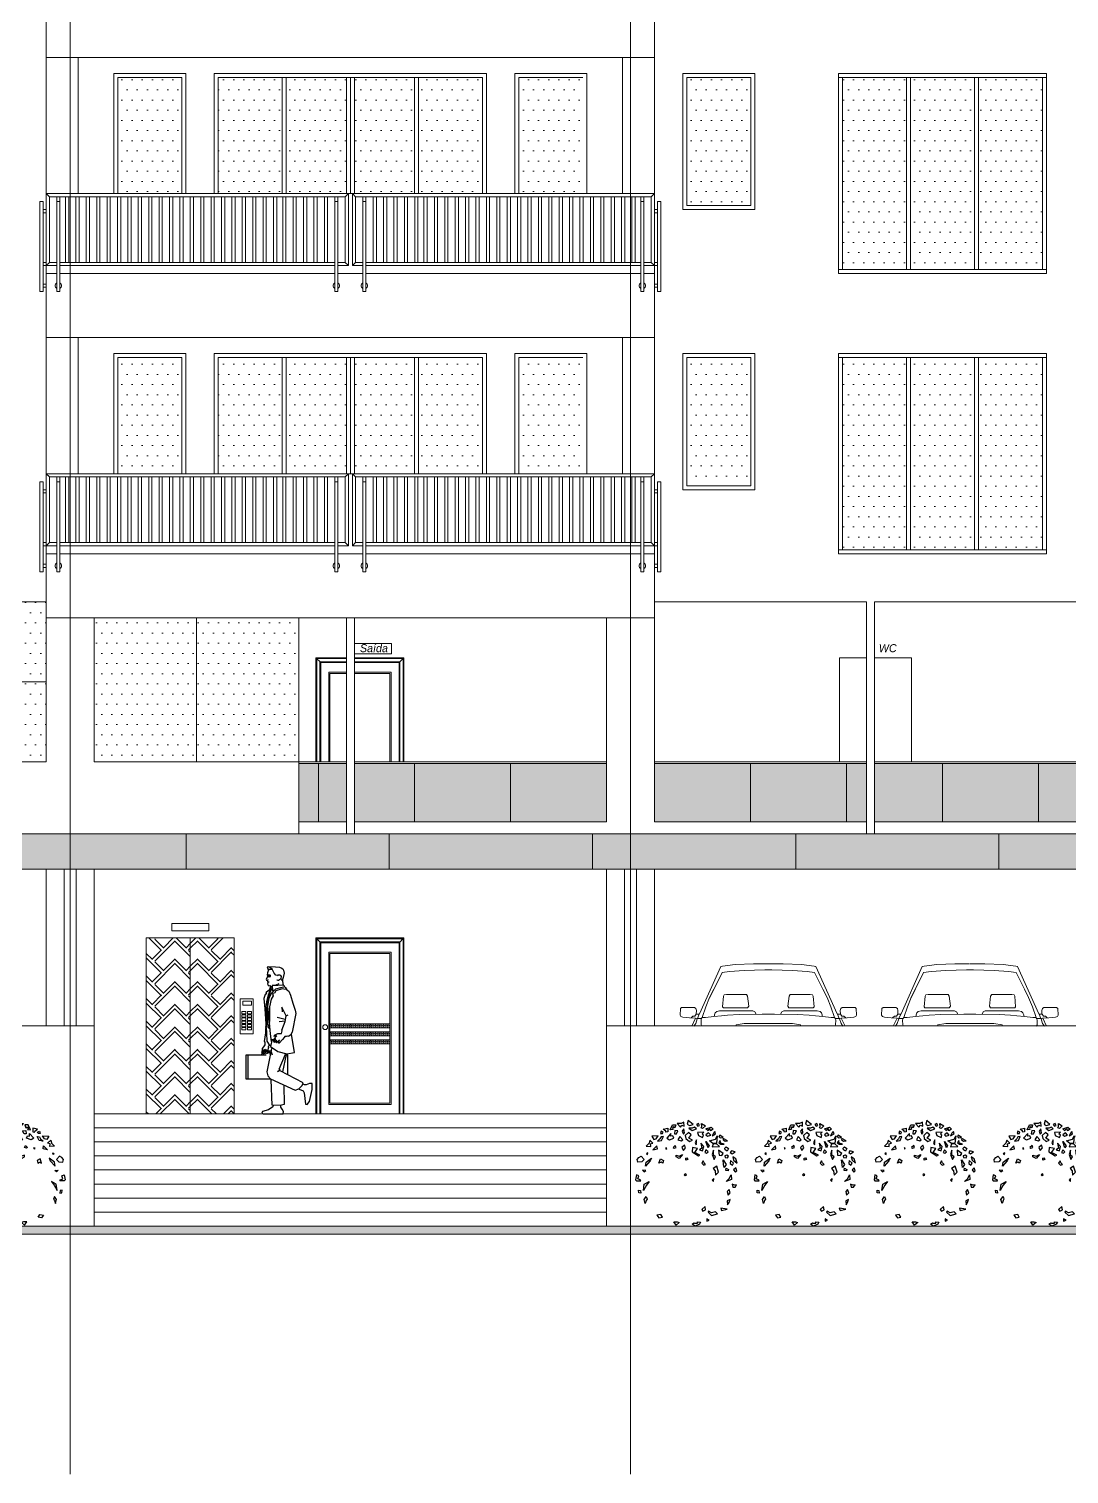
# Model space of a CAD drawing. Header units: millimetres. Extents: x 485872 to 486142, y -52344 to -52207.
# Drawn here: x 485893.24 to 485906.24, y -52342.38 to -52324.32 of the extents above; entities that cross this region are included whole.
import ezdxf

# ---------------------------------------------------------------- set-up
doc = ezdxf.new("R2010")
doc.units = ezdxf.units.MM
doc.header["$LTSCALE"] = 15
doc.linetypes.add('DASHDOTX2', pattern=[50.8, 25.4, -12.7, 0, -12.7])
doc.layers.add('G', color=8, linetype='Continuous')
doc.styles.add('ATTR', font='romans.shx', dxfattribs={"width": 0.8, "height": 0.7})
doc.styles.get("Standard").update_dxf_attribs({"font": ''})
doc.styles.get('Standard').set_extended_font_data('Flux Architect', italic=True)
pattern_1 = [(0, (485475.87971, -52287.03726), (0.0635, 0.127), [0, -0.127])]
pattern_2 = [(0, (485475.87971, -52290.53726), (0.0635, 0.127), [0, -0.127])]

# ---------------------------------------------------------------- blocks, each defined once
blk = doc.blocks.new('A$C1FC02FEC')
at = {"color": 72}
for points in [[(0.243, 0.675), (0.259, 0.71), (0.281, 0.709), (0.275, 0.688), (0.264, 0.696), (0.259, 0.683), (0.263, 0.676)], [(0.291, 0.719), (0.314, 0.694), (0.325, 0.708), (0.341, 0.7), (0.339, 0.729), (0.32, 0.719)], [(0.369, 0.739), (0.362, 0.713), (0.377, 0.705), (0.403, 0.711)], [(0.44, 0.719), (0.426, 0.711), (0.436, 0.7), (0.447, 0.705)], [(0.459, 0.689), (0.464, 0.697), (0.462, 0.719), (0.489, 0.702), (0.47, 0.684)], [(0.114, 0.629), (0.128, 0.606), (0.144, 0.61), (0.158, 0.632)], [(0.154, 0.594), (0.182, 0.599), (0.195, 0.627), (0.179, 0.626), (0.171, 0.61)], [(0.179, 0.665), (0.174, 0.648), (0.189, 0.648), (0.193, 0.659)], [(0.213, 0.657), (0.211, 0.666), (0.194, 0.679), (0.225, 0.687), (0.225, 0.661)], [(0.248, 0.649), (0.218, 0.616), (0.238, 0.605), (0.269, 0.617), (0.262, 0.633), (0.248, 0.631)], [(0.275, 0.669), (0.272, 0.646), (0.287, 0.646), (0.297, 0.668)], [(0.31, 0.627), (0.297, 0.605), (0.32, 0.597), (0.331, 0.605)], [(0.339, 0.681), (0.327, 0.665), (0.335, 0.643), (0.343, 0.654)], [(0.371, 0.656), (0.348, 0.635), (0.352, 0.613), (0.377, 0.592), (0.398, 0.602), (0.373, 0.616), (0.39, 0.64)], [(0.373, 0.686), (0.396, 0.67), (0.426, 0.681), (0.413, 0.692), (0.396, 0.686)], [(0.478, 0.659), (0.434, 0.656), (0.44, 0.635), (0.47, 0.621), (0.476, 0.638), (0.466, 0.646)], [(0.493, 0.681), (0.529, 0.694), (0.544, 0.678), (0.525, 0.667), (0.523, 0.681), (0.51, 0.675), (0.508, 0.667)], [(0.512, 0.654), (0.493, 0.64), (0.504, 0.629), (0.527, 0.638)], [(0.518, 0.597), (0.561, 0.608), (0.573, 0.632), (0.567, 0.581), (0.542, 0.578)], [(0.556, 0.662), (0.546, 0.651), (0.537, 0.632), (0.561, 0.646)], [(0.59, 0.638), (0.584, 0.627), (0.592, 0.619), (0.613, 0.621)], [(0.615, 0.613), (0.613, 0.605), (0.628, 0.594), (0.645, 0.597)], [(0.073, 0.559), (0.107, 0.558), (0.105, 0.575), (0.122, 0.581), (0.1, 0.601), (0.094, 0.58)], [(0.086, 0.513), (0.076, 0.505), (0.084, 0.502)], [(0.15, 0.562), (0.122, 0.535), (0.154, 0.54)], [(0.213, 0.551), (0.213, 0.538), (0.219, 0.543)], [(0.278, 0.565), (0.263, 0.551), (0.27, 0.546), (0.284, 0.551)], [(0.343, 0.567), (0.325, 0.551), (0.335, 0.53), (0.35, 0.548)], [(0.398, 0.551), (0.396, 0.519), (0.44, 0.492), (0.451, 0.497), (0.415, 0.516), (0.434, 0.543)], [(0.426, 0.605), (0.417, 0.586), (0.424, 0.57), (0.426, 0.586)], [(0.457, 0.581), (0.464, 0.546), (0.447, 0.535), (0.47, 0.527), (0.478, 0.557)], [(0.493, 0.535), (0.485, 0.516), (0.497, 0.511), (0.508, 0.521)], [(0.508, 0.548), (0.493, 0.592), (0.516, 0.562)], [(0.544, 0.573), (0.537, 0.554), (0.588, 0.557), (0.567, 0.575)], [(0.546, 0.532), (0.537, 0.502), (0.55, 0.467), (0.561, 0.486), (0.546, 0.497)], [(0.582, 0.532), (0.586, 0.497), (0.605, 0.494), (0.615, 0.508)], [(0.594, 0.6), (0.584, 0.584), (0.598, 0.573), (0.62, 0.573), (0.598, 0.581)], [(0.641, 0.524), (0.628, 0.535), (0.626, 0.546), (0.634, 0.554), (0.651, 0.543)], [(0.672, 0.527), (0.664, 0.516), (0.676, 0.505), (0.698, 0.519)], [(0.023, 0.481), (0.038, 0.489), (0.059, 0.467), (0.044, 0.451), (0.015, 0.448), (0.011, 0.467)], [(0.07, 0.419), (0.074, 0.448), (0.112, 0.475), (0.103, 0.457)], [(0.164, 0.44), (0.175, 0.47), (0.196, 0.459), (0.19, 0.44), (0.179, 0.448)], [(0.32, 0.489), (0.306, 0.473), (0.284, 0.486), (0.284, 0.497), (0.306, 0.489), (0.329, 0.502)], [(0.352, 0.475), (0.36, 0.478), (0.367, 0.467), (0.352, 0.462)], [(0.474, 0.457), (0.464, 0.44), (0.478, 0.427), (0.491, 0.432), (0.48, 0.443)], [(0.544, 0.403), (0.558, 0.386), (0.561, 0.357), (0.582, 0.378), (0.569, 0.419)], [(0.613, 0.465), (0.634, 0.432), (0.62, 0.411), (0.617, 0.432)], [(0.651, 0.489), (0.639, 0.497), (0.626, 0.492), (0.628, 0.481), (0.645, 0.478)], [(0.651, 0.397), (0.649, 0.386), (0.632, 0.389), (0.634, 0.405)], [(0.666, 0.459), (0.664, 0.438), (0.679, 0.427), (0.687, 0.44)], [(0.681, 0.486), (0.687, 0.462), (0.712, 0.44), (0.702, 0.47)], [(0.687, 0.394), (0.7, 0.378), (0.71, 0.386), (0.702, 0.408)], [(0.023, 0.351), (0.006, 0.359), (0, 0.324), (0.006, 0.316), (0.036, 0.316), (0.032, 0.324), (0.015, 0.33)], [(0.048, 0.392), (0.059, 0.381), (0.072, 0.389)], [(0.055, 0.249), (0.061, 0.294), (0.095, 0.313), (0.076, 0.286)], [(0.352, 0.365), (0.341, 0.359), (0.348, 0.354), (0.356, 0.357)], [(0.548, 0.332), (0.537, 0.321), (0.546, 0.313)], [(0.67, 0.359), (0.672, 0.327), (0.634, 0.311), (0.657, 0.332)], [(0.034, 0.249), (0.036, 0.23), (0.023, 0.232), (0.021, 0.251)], [(0.067, 0.157), (0.059, 0.186), (0.074, 0.208), (0.08, 0.189), (0.074, 0.178)], [(0.655, 0.257), (0.643, 0.243), (0.649, 0.216), (0.664, 0.232)], [(0.676, 0.294), (0.681, 0.273), (0.698, 0.273), (0.708, 0.289), (0.693, 0.286)], [(0.487, 0.138), (0.464, 0.116), (0.472, 0.103), (0.491, 0.113)], [(0.512, 0.105), (0.508, 0.097), (0.533, 0.073), (0.575, 0.086), (0.561, 0.1), (0.533, 0.092)], [(0.598, 0.124), (0.603, 0.108), (0.643, 0.119)], [(0.662, 0.186), (0.643, 0.176), (0.645, 0.149), (0.655, 0.165)], [(0.177, 0.081), (0.15, 0.076), (0.164, 0.057), (0.188, 0.062)], [(0.284, 0.005), (0.268, 0.03), (0.291, 0.03), (0.306, 0.024)], [(0.417, 0), (0.396, 0.014), (0.409, 0.022), (0.413, 0.019), (0.434, 0.019), (0.434, 0.03), (0.455, 0.027), (0.447, 0.014)], [(0.499, 0.035), (0.516, 0.041), (0.499, 0.051)]]:
    blk.add_lwpolyline(points, close=True, dxfattribs=at)
at = {"color": 72, "style": 'ATTR', "width": 0.8, "flags": 9}
blk.add_attdef('ESTCODE', (0.356, 0.357), '', height=0.00445, dxfattribs=at)
blk = doc.blocks.new('Carffs')
at = {"linetype": 'ByBlock', "lineweight": 9}
for p, q in [((296931, -78621), (297118, -78595)), ((297118, -78595), (297384, -78588)), ((297384, -78588), (297541, -78585)), ((297541, -78585), (297599, -78585)), ((297666, -78585), (297607, -78585)), ((297823, -78588), (297666, -78585)), ((298089, -78595), (297823, -78588)), ((298276, -78621), (298089, -78595)), ((296594, -79319), (296905, -78627)), ((296738, -79092), (296925, -78714)), ((296905, -78627), (296931, -78621)), ((296925, -78714), (297036, -78700)), ((297036, -78700), (297249, -78682)), ((297249, -78682), (297553, -78672)), ((297553, -78672), (297602, -78672)), ((297654, -78672), (297604, -78672)), ((297958, -78682), (297654, -78672)), ((298171, -78700), (297958, -78682)), ((298282, -78714), (298171, -78700)), ((298302, -78627), (298276, -78621)), ((298402, -78956), (298282, -78714)), ((298613, -79319), (298302, -78627)), ((296742, -79082), (296805, -78956)), ((296947, -79062), (296956, -79043)), ((296956, -79043), (296989, -79035)), ((296989, -79035), (297249, -79035)), ((297249, -79035), (297284, -79038)), ((297284, -79038), (297299, -79060)), ((297923, -79038), (297907, -79060)), ((297957, -79035), (297923, -79038)), ((298218, -79035), (297957, -79035)), ((298251, -79043), (298218, -79035)), ((298260, -79062), (298251, -79043)), ((298465, -79082), (298402, -78956)), ((296309, -79337), (296313, -79241)), ((296313, -79241), (296332, -79228)), ((296332, -79228), (296519, -79227)), ((296519, -79227), (296541, -79239)), ((296541, -79239), (296548, -79269)), ((296634, -79372), (296688, -79217)), ((296688, -79217), (296742, -79082)), ((296933, -79216), (296947, -79062)), ((296944, -79230), (296933, -79216)), ((297300, -79230), (296944, -79230)), ((297299, -79060), (297318, -79206)), ((297318, -79206), (297300, -79230)), ((297907, -79060), (297889, -79206)), ((297889, -79206), (297906, -79230)), ((297906, -79230), (298263, -79230)), ((298274, -79216), (298260, -79062)), ((298263, -79230), (298274, -79216)), ((298519, -79217), (298465, -79082)), ((298573, -79372), (298519, -79217)), ((298666, -79239), (298659, -79269)), ((298688, -79227), (298666, -79239)), ((298875, -79228), (298688, -79227)), ((298893, -79241), (298875, -79228)), ((298898, -79337), (298893, -79241)), ((296319, -79359), (296309, -79337)), ((296349, -79370), (296319, -79359)), ((296447, -79377), (296349, -79370)), ((296535, -79383), (296447, -79377)), ((296469, -79376), (296497, -79355)), ((296479, -79499), (296535, -79383)), ((296497, -79355), (296525, -79355)), ((296538, -79463), (296512, -79499)), ((296525, -79355), (296545, -79326)), ((296563, -79386), (296537, -79384)), ((296560, -79393), (296538, -79463)), ((296548, -79269), (296547, -79324)), ((296547, -79324), (296588, -79324)), ((296588, -79324), (296563, -79386)), ((296566, -79387), (296618, -79388)), ((296616, -79414), (296620, -79392)), ((296618, -79479), (296616, -79414)), ((296620, -79392), (296635, -79375)), ((296635, -79375), (296681, -79372)), ((296681, -79372), (296805, -79359)), ((296805, -79359), (296914, -79350)), ((296825, -79303), (296813, -79336)), ((296813, -79336), (296813, -79353)), ((296846, -79283), (296825, -79303)), ((296889, -79274), (296846, -79283)), ((297377, -79274), (296889, -79274)), ((296914, -79350), (297006, -79341)), ((297006, -79341), (297175, -79331)), ((297251, -79463), (297130, -79479)), ((297175, -79331), (297514, -79323)), ((297604, -79460), (297251, -79463)), ((297407, -79288), (297377, -79274)), ((297424, -79323), (297407, -79288)), ((297514, -79323), (297601, -79323)), ((297603, -79460), (297956, -79463)), ((297692, -79323), (297605, -79323)), ((298032, -79331), (297692, -79323)), ((297782, -79323), (297800, -79288)), ((297800, -79288), (297829, -79274)), ((297829, -79274), (298318, -79274)), ((297956, -79463), (298076, -79479)), ((298200, -79341), (298032, -79331)), ((298293, -79350), (298200, -79341)), ((298402, -79359), (298293, -79350)), ((298318, -79274), (298361, -79283)), ((298361, -79283), (298381, -79303)), ((298381, -79303), (298394, -79336)), ((298394, -79336), (298394, -79353)), ((298526, -79372), (298402, -79359)), ((298572, -79375), (298526, -79372)), ((298587, -79392), (298572, -79375)), ((298591, -79414), (298587, -79392)), ((298641, -79387), (298589, -79388)), ((298589, -79479), (298591, -79414)), ((298660, -79324), (298618, -79324)), ((298618, -79324), (298644, -79386)), ((298644, -79386), (298669, -79384)), ((298647, -79393), (298669, -79463)), ((298659, -79269), (298660, -79324)), ((298682, -79355), (298662, -79326)), ((298669, -79463), (298695, -79499)), ((298671, -79383), (298760, -79377)), ((298728, -79499), (298671, -79383)), ((298710, -79355), (298682, -79355)), ((298738, -79376), (298710, -79355)), ((298760, -79377), (298858, -79370)), ((298858, -79370), (298888, -79359)), ((298888, -79359), (298898, -79337)), ((296630, -79502), (296618, -79479)), ((298576, -79502), (298589, -79479))]:
    blk.add_line(p, q, dxfattribs=at)
at = {"linetype": 'Continuous', "lineweight": 13}
for points in [[(297131, -79479), (297127, -79499)], [(298076, -79479), (298080, -79499)]]:
    blk.add_lwpolyline(points, dxfattribs=at)
blk = doc.blocks.new('02FMAN04')
at = {"color": 0, "linetype": 'ByBlock'}
for p, q in [((-4.09, 62.9), (-4.33, 61.98)), ((-5.2, 47.99), (-6.24, 48.51)), ((-0.79, 47.26), (-4.66, 46.29)), ((-4.66, 45.32), (-1.76, 44.94)), ((-5.14, 29.12), (-3.33, 20.66)), ((2.36, 30.85), (1.69, 28.89)), ((4.43, 30.85), (2.36, 30.85)), ((2.51, 28.87), (2.82, 30.11)), ((2.82, 30.11), (3.14, 30.11)), ((5.71, 30.87), (5.16, 30.87)), ((5.55, 30.07), (5.86, 30.04)), ((5.86, 30.04), (6.08, 28.92)), ((6.66, 29.76), (6.92, 28.85)), ((13.53, 28.78), (13.53, 17.2))]:
    blk.add_line(p, q, dxfattribs=at)
for points in [[(3.51, 70.28), (3.91, 71.74), (3.66, 71.99), (0.03, 71.85), (-1.88, 71.7), (-2.77, 71.46), (-3.55, 70.85), (-3.84, 70.32), (-4.26, 68.83), (-3.77, 66.74), (-3.38, 65.74), (-3.62, 62.94)], [(-0.96, 67.59), (-0.21, 67.87), (0.6, 68.72), (1.6, 70.67), (2.91, 71.77), (3.55, 71.85), (3.83, 71.67)], [(3.27, 70.67), (3.87, 68.94), (4.08, 68.01), (3.76, 67.34), (4.58, 65.85), (4.47, 65.42), (3.91, 65.25), (3.94, 64.64), (3.76, 64.18), (3.98, 63.54), (3.66, 62.97), (3.09, 62.62), (2.59, 62.69), (2.24, 62.41), (3.27, 60.21), (2.45, 60.53), (2.41, 61.52), (1.99, 62.3), (1.63, 62.23)], [(3.23, 70.75), (2.7, 70.82), (1.77, 70.67)], [(-3.3, 65.28), (-2.81, 65.67), (-2.59, 66.13)], [(-0.96, 67.55), (-1.35, 67.94), (-2.03, 67.91), (-2.49, 67.62), (-2.81, 67.09), (-2.63, 66.24), (-1.99, 65.56), (-1.42, 65.17), (-1.03, 65.21), (-0.75, 65.56)], [(1.6, 62.9), (-0.32, 63.05), (-1.71, 63.76)], [(3.87, 64.61), (3.16, 64.54)], [(3.59, 64.18), (3.37, 64.18)], [(3.48, 65.35), (3.83, 65.49)], [(-4.68, 61.9), (-5.54, 60.6), (-6.5, 60), (-7.36, 58.01), (-8.4, 54.12), (-9.61, 50.75), (-9.95, 49.03), (-8.14, 40.04), (-7.36, 38.49), (-6.58, 38.06), (-6.06, 37.8), (-5.72, 38.06), (-5.28, 37.8), (-4.59, 37.8), (-4.25, 37.37), (-3.47, 36.42), (-1.83, 34.6), (-1.39, 34.6), (-2, 36.16), (-0.53, 34.77), (-0.27, 34.95), (-0.62, 35.9), (0.59, 34.95), (0.85, 35.21), (-0.18, 36.67), (1.11, 35.72), (1.29, 35.98), (-0.7, 38.14), (0.59, 37.88), (0.51, 38.49), (-0.44, 38.92), (-1.14, 39.27), (-2.95, 39.35), (-3.21, 40.56), (-3.12, 40.91), (-4.77, 45.23), (-5.2, 47.9), (-3.04, 52.14), (-3.3, 49.89)], [(-4.85, 60.86), (-3.21, 61.21), (-0.18, 60.17), (0.42, 59.05), (1.54, 58.79), (1.11, 57.66), (2.15, 56.11), (2.93, 52.4), (2.93, 45.23)], [(-4.09, 62.9), (1.67, 62.55), (1.53, 60.17), (0.78, 60.45)], [(-4.07, 61.9), (-2.35, 61.55), (-0.01, 60.95), (1.98, 58.96), (3.27, 56.63), (3.88, 52.48), (3.27, 46.87), (3.1, 44.54), (2.67, 39.18), (2.15, 35.47)], [(1.63, 61.47), (2.24, 60.43), (3.62, 56.97), (4.14, 51.45), (3.71, 46.26), (4.05, 43.76), (4.74, 42.2), (4.31, 45.31), (4.31, 49.2), (4.57, 52.14), (4.31, 54.9), (3.45, 58.18), (2.5, 60.69)], [(3.36, 60.26), (4.66, 59.22), (4.4, 58.7), (5.09, 58.36), (5.69, 56.37), (5.18, 51.36), (4.74, 44.02), (4.92, 39.61), (5.52, 35.47), (5.26, 35.21), (5.18, 33.82), (5.87, 32.87), (6.56, 32.01), (6.47, 30.97), (6.82, 29.85), (6.3, 29.68), (5.69, 30.8), (5.69, 31.32), (4.66, 31.58)], [(3.01, 44.54), (3.71, 42.46), (2.93, 41.94)], [(1.72, 36.59), (2.41, 32.96), (-1.05, 30.46), (-5.46, 29.42), (-9.35, 30.11), (-7.88, 38.92)], [(2.58, 33.22), (4.05, 35.55), (4.31, 39.52), (4.48, 42.29)], [(1.94, 32.06), (4.19, 20.57), (3.76, 18.58), (2.46, 17.2), (-9.55, 11.59), (-11.46, 12.28), (-13.01, 13.83), (-13.44, 15.21), (-2.29, 21), (-0.99, 20.74), (-2.2, 21.61), (-1.86, 21.95), (-4.88, 29.29)], [(-6.01, 19.45), (-6.01, 28.78), (-5.06, 28.78)], [(4.62, 28.78), (14.57, 28.78), (14.57, 17.11), (2.64, 17.11)], [(3.01, 33.48), (3.19, 33.22), (3.62, 32.96), (3.45, 32.44), (3.88, 30.89)], [(3.36, 29.85), (3.1, 30.63), (3.27, 30.63), (3.97, 29.94), (3.62, 30.63), (4.05, 30.8), (4.83, 30.02), (4.31, 31.23), (4.83, 31.23), (5.44, 30.11)], [(3.45, 29.83), (3.86, 29.55), (4.03, 29.72), (4.82, 29.46), (5.01, 29.7), (5.66, 29.46), (5.88, 29.74)], [(-11.63, 12.19), (-13.44, 11.33), (-13.96, 10.29), (-14.31, 7.53), (-14.65, 4.76), (-15.52, 4.59), (-16.64, 6.14), (-17.85, 11.93), (-17.85, 14.87), (-16.64, 14.96), (-15, 14.26), (-14.14, 14.26), (-13.27, 14.52)], [(-4.02, 14.09), (-4.28, 4.59), (-2.29, 4.07), (1.6, 4.24), (2.12, 16.68)], [(1.08, 4.07), (1.34, 3.55), (3.41, 2.08), (6.35, 1.13), (6.7, 0.44), (6.09, 0.01), (-0.56, 0.01), (-3.67, 0.1), (-3.93, 1.13), (-3.24, 2.43), (-2.64, 3.29), (-2.64, 3.98)]]:
    blk.add_lwpolyline(points, dxfattribs=at)
for points in [[(2.27, 67.66), (3.34, 68.01), (3.59, 67.8)], [(2.38, 67.48), (3.41, 67.3), (3.41, 67.06), (3.12, 66.95), (2.52, 67.23)]]:
    blk.add_lwpolyline(points, close=True, dxfattribs=at)
blk = doc.blocks.new('sada')
at = {"linetype": 'Continuous', "lineweight": 0}
h = blk.add_hatch(dxfattribs=at)
h.set_pattern_fill('ARKHID21', color=253, scale=400, angle=45, pattern_type=2)
h.set_pattern_definition([(45, (-113.14, 113.14), (3e-14, 282.84271), [360, -240]), (45, (-141.42, 141.42), (3e-14, 282.84271), [160, -40, 200, -200]), (135, (3e-14, 282.84), (3e-14, 282.84271), [160, -40, 200, -200]), (135, (-28.28, 537.4), (3e-14, 282.84271), [360, -240])])
h.paths.add_polyline_path([(295245, -78440), (294695, -78440), (294695, -80640), (295245, -80640)])
blk = doc.blocks.new('handraill')
at = {"linetype": 'Continuous', "lineweight": 13}
blk.add_line((300365, -70140), (300495, -70140), dxfattribs=at)
for points in [[(292895, -69140), (296670, -69140)], [(292895, -69140), (292895, -70140)], [(292895, -69140), (292935, -69180)], [(296540, -70040), (296670, -70040), (296670, -69140)], [(296630, -69180), (296670, -69140)], [(300495, -69140), (296720, -69140)], [(296760, -69180), (296720, -69140)], [(296850, -70040), (296720, -70040), (296720, -69140)], [(300495, -69140), (300455, -69180)], [(300495, -69140), (300495, -70140)], [(292815, -69240), (292855, -69240)], [(292855, -69340), (292895, -69340)], [(292935, -69180), (296630, -69180)], [(292935, -69180), (292935, -70000)], [(293025, -69180), (293025, -70140)], [(293025, -70365), (293025, -69240)], [(293025, -69240), (293065, -69240)], [(293065, -69180), (293065, -70140)], [(293065, -70365), (293065, -69240)], [(293135, -69180), (293135, -70000)], [(293175, -69180), (293175, -70000)], [(293265, -69180), (293265, -70000)], [(293305, -69180), (293305, -70000)], [(293395, -69180), (293395, -70000)], [(293435, -69180), (293435, -70000)], [(293525, -69180), (293525, -70000)], [(293565, -69180), (293565, -70000)], [(293655, -69180), (293655, -70000)], [(293695, -69180), (293695, -70000)], [(293785, -69180), (293785, -70000)], [(293825, -69180), (293825, -70000)], [(293915, -69180), (293915, -70000)], [(293955, -69180), (293955, -70000)], [(294045, -69180), (294045, -70000)], [(294085, -69180), (294085, -70000)], [(294175, -69180), (294175, -70000)], [(294215, -69180), (294215, -70000)], [(294305, -69180), (294305, -70000)], [(294345, -69180), (294345, -70000)], [(294435, -69180), (294435, -70000)], [(294475, -69180), (294475, -70000)], [(294565, -69180), (294565, -70000)], [(294605, -69180), (294605, -70000)], [(294695, -69180), (294695, -70000)], [(294735, -69180), (294735, -70000)], [(294825, -69180), (294825, -70000)], [(294865, -69180), (294865, -70000)], [(294955, -69180), (294955, -70000)], [(294995, -69180), (294995, -70000)], [(295085, -69180), (295085, -70000)], [(295125, -69180), (295125, -70000)], [(295215, -69180), (295215, -70000)], [(295255, -69180), (295255, -70000)], [(295345, -69180), (295345, -70000)], [(295385, -69180), (295385, -70000)], [(295475, -69180), (295475, -70000)], [(295515, -69180), (295515, -70000)], [(295605, -69180), (295605, -70000)], [(295645, -69180), (295645, -70000)], [(295735, -69180), (295735, -70000)], [(295775, -69180), (295775, -70000)], [(295850, -69180), (295850, -70000)], [(295890, -69180), (295890, -70000)], [(295980, -69180), (295980, -70000)], [(296020, -69180), (296020, -70000)], [(296110, -69180), (296110, -70000)], [(296150, -69180), (296150, -70000)], [(296240, -69180), (296240, -70000)], [(296280, -69180), (296280, -70000)], [(296370, -69180), (296370, -70000)], [(296410, -69180), (296410, -70000)], [(296500, -69180), (296500, -70140)], [(296500, -70365), (296500, -69240)], [(296540, -69240), (296500, -69240)], [(296540, -69180), (296540, -70140)], [(296540, -70365), (296540, -69240)], [(296630, -69180), (296630, -70000)], [(300455, -69180), (296760, -69180)], [(296760, -69180), (296760, -70000)], [(296850, -69180), (296850, -70140)], [(296850, -70365), (296850, -69240)], [(296850, -69240), (296890, -69240)], [(296890, -69180), (296890, -70140)], [(296890, -70365), (296890, -69240)], [(296980, -69180), (296980, -70000)], [(297020, -69180), (297020, -70000)], [(297110, -69180), (297110, -70000)], [(297150, -69180), (297150, -70000)], [(297240, -69180), (297240, -70000)], [(297280, -69180), (297280, -70000)], [(297370, -69180), (297370, -70000)], [(297410, -69180), (297410, -70000)], [(297500, -69180), (297500, -70000)], [(297540, -69180), (297540, -70000)], [(297615, -69180), (297615, -70000)], [(297655, -69180), (297655, -70000)], [(297745, -69180), (297745, -70000)], [(297785, -69180), (297785, -70000)], [(297875, -69180), (297875, -70000)], [(297915, -69180), (297915, -70000)], [(298005, -69180), (298005, -70000)], [(298045, -69180), (298045, -70000)], [(298135, -69180), (298135, -70000)], [(298175, -69180), (298175, -70000)], [(298265, -69180), (298265, -70000)], [(298305, -69180), (298305, -70000)], [(298395, -69180), (298395, -70000)], [(298435, -69180), (298435, -70000)], [(298525, -69180), (298525, -70000)], [(298565, -69180), (298565, -70000)], [(298655, -69180), (298655, -70000)], [(298695, -69180), (298695, -70000)], [(298785, -69180), (298785, -70000)], [(298825, -69180), (298825, -70000)], [(298915, -69180), (298915, -70000)], [(298955, -69180), (298955, -70000)], [(299045, -69180), (299045, -70000)], [(299085, -69180), (299085, -70000)], [(299175, -69180), (299175, -70000)], [(299215, -69180), (299215, -70000)], [(299305, -69180), (299305, -70000)], [(299345, -69180), (299345, -70000)], [(299435, -69180), (299435, -70000)], [(299475, -69180), (299475, -70000)], [(299565, -69180), (299565, -70000)], [(299605, -69180), (299605, -70000)], [(299695, -69180), (299695, -70000)], [(299735, -69180), (299735, -70000)], [(299825, -69180), (299825, -70000)], [(299865, -69180), (299865, -70000)], [(299955, -69180), (299955, -70000)], [(299995, -69180), (299995, -70000)], [(300085, -69180), (300085, -70000)], [(300125, -69180), (300125, -70000)], [(300215, -69180), (300215, -70000)], [(300255, -69180), (300255, -70000)], [(300325, -69180), (300325, -70140)], [(300325, -70365), (300325, -69240)], [(300365, -69240), (300325, -69240)], [(300365, -69180), (300365, -70140)], [(300365, -70365), (300365, -69240)], [(300455, -69180), (300455, -70000)], [(300535, -69340), (300495, -69340)], [(300575, -69240), (300535, -69240)], [(292855, -69380), (292895, -69380)], [(300535, -69380), (300495, -69380)], [(292895, -70000), (292855, -70000)], [(292895, -70040), (292855, -70040)], [(292895, -70040), (292935, -70000)], [(292895, -70040), (293025, -70040)], [(292935, -70000), (293025, -70000)], [(293065, -70000), (296500, -70000)], [(293065, -70040), (296500, -70040)], [(296540, -70000), (296630, -70000)], [(296670, -70040), (296630, -70000)], [(296720, -70040), (296760, -70000)], [(296850, -70000), (296760, -70000)], [(300325, -70000), (296890, -70000)], [(300325, -70040), (296890, -70040)], [(300455, -70000), (300365, -70000)], [(300495, -70040), (300365, -70040)], [(300495, -70040), (300455, -70000)], [(300495, -70000), (300535, -70000)], [(300495, -70040), (300535, -70040)], [(293025, -70140), (292895, -70140)], [(300495, -70140), (300495, -70940), (292895, -70940), (292895, -70140)], [(296500, -70140), (293065, -70140)], [(296850, -70140), (296540, -70140)], [(296540, -70140), (296850, -70140)], [(296890, -70140), (300325, -70140)], [(292815, -70365), (292855, -70365)], [(292895, -70270), (292855, -70270)], [(292895, -70310), (292855, -70310)], [(293025, -70365), (293065, -70365)], [(296540, -70365), (296500, -70365)], [(296850, -70365), (296890, -70365)], [(300365, -70365), (300325, -70365)], [(300495, -70270), (300535, -70270)], [(300495, -70310), (300535, -70310)], [(300575, -70365), (300535, -70365)]]:
    blk.add_lwpolyline(points, dxfattribs=at)
for points in [[(292815, -69240), (292855, -69240), (292855, -70365), (292815, -70365)], [(300575, -69240), (300535, -69240), (300535, -70365), (300575, -70365)]]:
    blk.add_lwpolyline(points, close=True, dxfattribs=at)
for centre, start, end in [((293045, -70290), 120, 240), ((293045, -70290), 300, 60), ((296520, -70290), 120, 240), ((296520, -70290), 300, 60), ((296870, -70290), 120, 240), ((296870, -70290), 300, 60), ((300345, -70290), 120, 240), ((300345, -70290), 300, 60)]:
    blk.add_arc(centre, 40, start, end, dxfattribs=at)

msp = doc.modelspace()

# ---------------------------------------------------------------- hatches: boundary and pattern name
at = {"linetype": 'Continuous', "lineweight": 13}
h = msp.add_hatch(dxfattribs=at)
h.set_pattern_fill('DOTS', color=153, scale=0.08)
h.set_pattern_definition(pattern_2)
h.paths.add_polyline_path([(485895.157, -52324.927), (485894.357, -52324.927), (485894.357, -52326.377), (485895.157, -52326.377)])
h.paths.add_polyline_path([(485896.412, -52324.927), (485895.612, -52324.927), (485895.612, -52326.377), (485896.412, -52326.377)])
h.paths.add_polyline_path([(485897.212, -52324.927), (485896.462, -52324.927), (485896.462, -52326.377), (485897.212, -52326.377)])
h.paths.add_polyline_path([(485898.062, -52324.927), (485897.312, -52324.927), (485897.312, -52326.377), (485898.062, -52326.377)])
h.paths.add_polyline_path([(485898.912, -52324.927), (485898.112, -52324.927), (485898.112, -52326.377), (485898.912, -52326.377)])
h.paths.add_polyline_path([(485900.167, -52324.927), (485899.367, -52324.927), (485899.367, -52326.377), (485900.167, -52326.377)])
h = msp.add_hatch(dxfattribs=at)
h.set_pattern_fill('DOTS', color=153, scale=0.08)
h.set_pattern_definition(pattern_2)
h.paths.add_polyline_path([(485901.467, -52326.527), (485901.467, -52324.927), (485902.267, -52324.927), (485902.267, -52326.527)])
h = msp.add_hatch(dxfattribs=at)
h.set_pattern_fill('DOTS', color=153, scale=0.08)
h.set_pattern_definition(pattern_2)
h.paths.add_polyline_path([(485905.112, -52324.927), (485905.912, -52324.927), (485905.912, -52327.327), (485905.112, -52327.327)])
h.paths.add_polyline_path([(485904.262, -52324.927), (485905.062, -52324.927), (485905.062, -52327.327), (485904.262, -52327.327)])
h.paths.add_polyline_path([(485903.412, -52324.927), (485904.212, -52324.927), (485904.212, -52327.327), (485903.412, -52327.327)])
h = msp.add_hatch(dxfattribs=at)
h.set_pattern_fill('DOTS', color=153, scale=0.08)
h.set_pattern_definition(pattern_2)
h.paths.add_polyline_path([(485895.157, -52328.427), (485894.357, -52328.427), (485894.357, -52329.877), (485895.157, -52329.877)])
h.paths.add_polyline_path([(485896.412, -52328.427), (485895.612, -52328.427), (485895.612, -52329.877), (485896.412, -52329.877)])
h.paths.add_polyline_path([(485897.212, -52328.427), (485896.462, -52328.427), (485896.462, -52329.877), (485897.212, -52329.877)])
h.paths.add_polyline_path([(485898.062, -52328.427), (485897.312, -52328.427), (485897.312, -52329.877), (485898.062, -52329.877)])
h.paths.add_polyline_path([(485898.912, -52328.427), (485898.112, -52328.427), (485898.112, -52329.877), (485898.912, -52329.877)])
h.paths.add_polyline_path([(485900.167, -52328.427), (485899.367, -52328.427), (485899.367, -52329.877), (485900.167, -52329.877)])
h = msp.add_hatch(dxfattribs=at)
h.set_pattern_fill('DOTS', color=153, scale=0.08)
h.set_pattern_definition(pattern_2)
h.paths.add_polyline_path([(485901.467, -52330.027), (485901.467, -52328.427), (485902.267, -52328.427), (485902.267, -52330.027)])
h = msp.add_hatch(dxfattribs=at)
h.set_pattern_fill('DOTS', color=153, scale=0.08)
h.set_pattern_definition(pattern_2)
h.paths.add_polyline_path([(485905.112, -52328.427), (485905.912, -52328.427), (485905.912, -52330.827), (485905.112, -52330.827)])
h.paths.add_polyline_path([(485904.262, -52328.427), (485905.062, -52328.427), (485905.062, -52330.827), (485904.262, -52330.827)])
h.paths.add_polyline_path([(485903.412, -52328.427), (485904.212, -52328.427), (485904.212, -52330.827), (485903.412, -52330.827)])
h = msp.add_hatch(dxfattribs=at)
h.set_pattern_fill('DOTS', color=153, scale=0.08)
h.set_pattern_definition(pattern_1)
h.paths.add_polyline_path([(485890.712, -52333.477), (485890.712, -52331.477), (485888.062, -52331.477), (485888.062, -52333.477)])
h.paths.add_polyline_path([(485890.812, -52331.477), (485890.812, -52333.477), (485893.462, -52333.477), (485893.462, -52331.477)])
h.paths.add_polyline_path([(485884.712, -52333.477), (485884.712, -52331.477), (485882.062, -52331.477), (485882.062, -52333.477)])
h.paths.add_polyline_path([(485884.812, -52331.477), (485884.812, -52333.477), (485887.462, -52333.477), (485887.462, -52331.477)])
h = msp.add_hatch(dxfattribs=at)
h.set_pattern_fill('DOTS', color=153, scale=0.08)
h.set_pattern_definition(pattern_1)
h.paths.add_polyline_path([(485896.617, -52331.677), (485894.062, -52331.677), (485894.062, -52333.477), (485896.617, -52333.477)])
h = msp.add_hatch(dxfattribs=at)
h.set_pattern_fill('DOTS', color=153, scale=0.08)
h.set_pattern_definition(pattern_1)
h.paths.add_polyline_path([(485909.712, -52334.227), (485909.712, -52333.497), (485907.062, -52333.497), (485907.062, -52334.227)])
h.paths.add_polyline_path([(485909.812, -52333.497), (485909.812, -52334.227), (485912.462, -52334.227), (485912.462, -52333.497)])
h.paths.add_polyline_path([(485903.812, -52333.497), (485903.812, -52334.227), (485906.462, -52334.227), (485906.462, -52333.497)])
h.paths.add_polyline_path([(485903.712, -52334.227), (485903.712, -52333.497), (485901.062, -52333.497), (485901.062, -52334.227)])
h.paths.add_polyline_path([(485897.312, -52333.497), (485897.312, -52334.227), (485900.462, -52334.227), (485900.462, -52333.497)])
h.paths.add_polyline_path([(485897.212, -52334.227), (485897.212, -52333.497), (485896.617, -52333.497), (485896.617, -52334.227)])
h = msp.add_hatch(dxfattribs=at)
h.set_pattern_fill('ANSI31', color=4, scale=0.8, angle=45)
h.set_pattern_definition([(90, (485600.5666, -52257.2366), (-2.54, 2e-16), [])])
h.paths.add_polyline_path([(485913.062, -52334.377), (485881.462, -52334.377), (485880.262, -52334.817), (485915.562, -52334.817)])
h = msp.add_hatch(dxfattribs=at)
h.set_pattern_fill('GLASS', color=4, scale=0.5, pattern_type=2)
h.set_pattern_definition([(60, (485600.56656, -52257.21164), (-0.374989, 0.2165), [0.14, -0.36]), (60, (485600.62656, -52257.18664), (-0.374989, 0.2165), [0.06, -0.44]), (60, (485600.56656, -52257.18664), (-0.374989, 0.2165), [0.1, -0.4]), (60, (485600.59656, -52257.21164), (-0.374989, 0.2165), [0.125, -0.375]), (60, (485600.56656, -52257.23664), (-0.374989, 0.2165), [0.2, -0.3]), (60, (485600.56656, -52257.16164), (-0.374989, 0.2165), [0.05, -0.45])])
h.paths.add_polyline_path([(485880.262, -52334.817), (485915.562, -52334.817), (485913.062, -52334.377), (485881.462, -52334.377)])
h = msp.add_hatch(color=256, dxfattribs=at)
h.dxf.hatch_style = 1
h.paths.add_polyline_path([(485872.289, -52339.277), (485922.234, -52339.277), (485922.234, -52339.377), (485872.289, -52339.377)])
at = {"layer": 'G', "lineweight": 0}
h = msp.add_hatch(dxfattribs=at)
h.set_pattern_fill('CROSS', color=256, scale=0.04, style=0)
h.set_pattern_definition([(0, (485924.183865, -52302.011284), (0.01, 0.01), [0.005, -0.015]), (90, (485924.186365, -52302.013784), (-0.01, 0.01), [0.005, -0.015])])
h.paths.add_polyline_path([(485897.007, -52336.75), (485897.007, -52336.8), (485897.259, -52336.8, -0.011079), (485897.263, -52336.75)])
h.paths.add_polyline_path([(485897.007, -52336.85), (485897.007, -52336.9), (485897.257, -52336.9, -0.011036), (485897.257, -52336.85)])
h.paths.add_polyline_path([(485897.007, -52336.95), (485897.007, -52337), (485897.263, -52337, -0.011079), (485897.259, -52336.95)])
h = msp.add_hatch(dxfattribs=at)
h.set_pattern_fill('CROSS', color=256, scale=0.04, style=0)
h.set_pattern_definition([(0, (485924.433865, -52302.011284), (0.01, 0.01), [0.005, -0.015]), (90, (485924.436365, -52302.013784), (-0.01, 0.01), [0.005, -0.015])])
h.paths.add_polyline_path([(485897.257, -52336.75), (485897.257, -52336.8), (485897.509, -52336.8, -0.011079), (485897.513, -52336.75)])
h.paths.add_polyline_path([(485897.257, -52336.85), (485897.257, -52336.9), (485897.507, -52336.9, -0.011036), (485897.507, -52336.85)])
h.paths.add_polyline_path([(485897.257, -52336.95), (485897.257, -52337), (485897.513, -52337, -0.011079), (485897.509, -52336.95)])
h = msp.add_hatch(dxfattribs=at)
h.set_pattern_fill('CROSS', color=256, scale=0.04, style=0)
h.set_pattern_definition([(0, (485924.683865, -52302.011284), (0.01, 0.01), [0.005, -0.015]), (90, (485924.686365, -52302.013784), (-0.01, 0.01), [0.005, -0.015])])
h.paths.add_polyline_path([(485897.507, -52336.75), (485897.507, -52336.8), (485897.759, -52336.8, -0.011079), (485897.763, -52336.75)])
h.paths.add_polyline_path([(485897.507, -52336.85), (485897.507, -52336.9), (485897.757, -52336.9, -0.011036), (485897.757, -52336.85)])
h.paths.add_polyline_path([(485897.507, -52336.95), (485897.507, -52337), (485897.763, -52337, -0.011079), (485897.759, -52336.95)])

# ---------------------------------------------------------------- linework, layer by layer
at = {"linetype": 'Continuous', "lineweight": 13}
for p, q in [((485893.462, -52329.877), (485893.462, -52296.677)), ((485901.062, -52329.877), (485901.062, -52296.677)), ((485893.862, -52326.377), (485893.862, -52324.677)), ((485900.662, -52326.377), (485900.662, -52324.677)), ((485903.362, -52324.927), (485905.962, -52324.927)), ((485903.412, -52327.327), (485903.412, -52324.927)), ((485904.212, -52327.327), (485904.212, -52324.927)), ((485904.262, -52327.327), (485904.262, -52324.927)), ((485905.062, -52327.327), (485905.062, -52324.927)), ((485905.112, -52327.327), (485905.112, -52324.927)), ((485905.912, -52324.927), (485905.912, -52327.327)), ((485905.962, -52327.377), (485905.962, -52324.877)), ((485905.962, -52327.327), (485903.362, -52327.327)), ((485903.362, -52327.377), (485905.962, -52327.377)), ((485893.862, -52329.877), (485893.862, -52328.177)), ((485900.662, -52329.877), (485900.662, -52328.177)), ((485903.362, -52328.427), (485905.962, -52328.427)), ((485903.412, -52330.827), (485903.412, -52328.427)), ((485904.212, -52330.827), (485904.212, -52328.427)), ((485904.262, -52330.827), (485904.262, -52328.427)), ((485905.062, -52330.827), (485905.062, -52328.427)), ((485905.112, -52330.827), (485905.112, -52328.427)), ((485905.912, -52328.427), (485905.912, -52330.827)), ((485905.962, -52330.877), (485905.962, -52328.377)), ((485905.962, -52330.827), (485903.362, -52330.827)), ((485903.362, -52330.877), (485905.962, -52330.877)), ((485890.812, -52331.477), (485893.462, -52331.477)), ((485893.462, -52333.477), (485893.462, -52331.477)), ((485901.062, -52334.227), (485901.062, -52331.477)), ((485901.062, -52331.477), (485903.712, -52331.477)), ((485903.812, -52331.477), (485906.462, -52331.477)), ((485894.062, -52333.477), (485894.062, -52331.677)), ((485900.462, -52334.227), (485900.462, -52331.677)), ((485893.462, -52336.777), (485893.462, -52334.817)), ((485894.062, -52339.277), (485894.062, -52334.817)), ((485900.462, -52339.277), (485900.462, -52334.817)), ((485901.062, -52336.777), (485901.062, -52334.817)), ((485881.462, -52336.777), (485894.062, -52336.777)), ((485900.462, -52336.777), (485913.062, -52336.777))]:
    msp.add_line(p, q, dxfattribs=at)
at = {"color": 6, "linetype": 'DASHDOTX2', "lineweight": 13}
for p, q in [((485900.762, -52306.377), (485900.762, -52331.177)), ((485893.762, -52306.677), (485893.762, -52331.177)), ((485893.762, -52330.877), (485893.762, -52342.377)), ((485900.762, -52330.877), (485900.762, -52342.377))]:
    msp.add_line(p, q, dxfattribs=at)
at = {"linetype": 'Continuous', "lineweight": 5}
for p, q in [((485894.357, -52324.927), (485895.157, -52324.927)), ((485894.357, -52326.377), (485894.357, -52324.927)), ((485895.157, -52324.927), (485895.157, -52326.377)), ((485895.612, -52324.927), (485898.912, -52324.927)), ((485895.612, -52326.377), (485895.612, -52324.927)), ((485896.412, -52324.927), (485896.412, -52326.377)), ((485896.462, -52324.927), (485896.462, -52326.377)), ((485897.212, -52324.927), (485897.212, -52326.377)), ((485897.262, -52324.927), (485897.262, -52326.377)), ((485897.312, -52324.927), (485897.312, -52326.377)), ((485898.062, -52324.927), (485898.062, -52326.377)), ((485898.112, -52324.927), (485898.112, -52326.377)), ((485898.912, -52324.927), (485898.912, -52326.377)), ((485899.367, -52324.927), (485900.167, -52324.927)), ((485899.367, -52326.377), (485899.367, -52324.927)), ((485894.357, -52328.427), (485895.157, -52328.427)), ((485894.357, -52329.877), (485894.357, -52328.427)), ((485895.157, -52328.427), (485895.157, -52329.877)), ((485895.612, -52328.427), (485898.912, -52328.427)), ((485895.612, -52329.877), (485895.612, -52328.427)), ((485896.412, -52328.427), (485896.412, -52329.877)), ((485896.462, -52328.427), (485896.462, -52329.877)), ((485897.212, -52328.427), (485897.212, -52329.877)), ((485897.262, -52328.427), (485897.262, -52329.877)), ((485897.312, -52328.427), (485897.312, -52329.877)), ((485898.062, -52328.427), (485898.062, -52329.877)), ((485898.112, -52328.427), (485898.112, -52329.877)), ((485898.912, -52328.427), (485898.912, -52329.877)), ((485899.367, -52328.427), (485900.167, -52328.427)), ((485899.367, -52329.877), (485899.367, -52328.427))]:
    msp.add_line(p, q, dxfattribs=at)
at = {"linetype": 'Continuous', "lineweight": 0}
for p, q in [((485896.832, -52332.177), (485896.832, -52333.477)), ((485896.832, -52335.677), (485896.832, -52337.877))]:
    msp.add_line(p, q, dxfattribs=at)
at = {"linetype": 'Continuous', "lineweight": 5}
for points in [[(485894.307, -52324.877), (485895.207, -52324.877), (485895.207, -52326.377), (485894.307, -52326.377)], [(485895.562, -52324.877), (485898.962, -52324.877), (485898.962, -52326.377), (485895.562, -52326.377)], [(485899.317, -52324.877), (485900.217, -52324.877), (485900.217, -52326.377), (485899.317, -52326.377)], [(485894.307, -52328.377), (485895.207, -52328.377), (485895.207, -52329.877), (485894.307, -52329.877)], [(485895.562, -52328.377), (485898.962, -52328.377), (485898.962, -52329.877), (485895.562, -52329.877)], [(485899.317, -52328.377), (485900.217, -52328.377), (485900.217, -52329.877), (485899.317, -52329.877)]]:
    msp.add_lwpolyline(points, close=True, dxfattribs=at)
at = {"linetype": 'Continuous', "lineweight": 13}
for points in [[(485902.317, -52326.577), (485901.417, -52326.577), (485901.417, -52324.877), (485902.317, -52324.877)], [(485902.267, -52326.527), (485901.467, -52326.527), (485901.467, -52324.927), (485902.267, -52324.927)], [(485905.962, -52327.377), (485903.362, -52327.377), (485903.362, -52324.877), (485905.962, -52324.877)], [(485902.317, -52330.077), (485901.417, -52330.077), (485901.417, -52328.377), (485902.317, -52328.377)], [(485902.267, -52330.027), (485901.467, -52330.027), (485901.467, -52328.427), (485902.267, -52328.427)], [(485905.962, -52330.877), (485903.362, -52330.877), (485903.362, -52328.377), (485905.962, -52328.377)], [(485872.289, -52339.277), (485922.234, -52339.277), (485922.234, -52339.377), (485872.289, -52339.377)]]:
    msp.add_lwpolyline(points, close=True, dxfattribs=at)
for points in [[(485903.712, -52334.377), (485903.712, -52331.477)], [(485903.812, -52334.377), (485903.812, -52331.477)], [(485897.212, -52334.377), (485897.212, -52331.677)], [(485897.312, -52334.377), (485897.312, -52331.677)], [(485893.462, -52333.477), (485890.812, -52333.477)], [(485896.617, -52333.477), (485894.062, -52333.477)], [(485897.212, -52333.477), (485896.617, -52333.477)], [(485897.212, -52333.497), (485896.617, -52333.497)], [(485900.462, -52333.477), (485897.312, -52333.477)], [(485900.462, -52333.497), (485897.312, -52333.497)], [(485903.712, -52333.477), (485901.062, -52333.477)], [(485903.712, -52333.497), (485901.062, -52333.497)], [(485906.462, -52333.477), (485903.812, -52333.477)], [(485906.462, -52333.497), (485903.812, -52333.497)], [(485897.212, -52334.227), (485896.617, -52334.227)], [(485900.462, -52334.227), (485897.312, -52334.227)], [(485903.712, -52334.227), (485901.062, -52334.227)], [(485906.462, -52334.227), (485903.812, -52334.227)], [(485893.687, -52336.777), (485893.687, -52334.817)], [(485893.837, -52336.777), (485893.837, -52334.817)], [(485900.687, -52336.777), (485900.687, -52334.817)], [(485900.837, -52336.777), (485900.837, -52334.817)], [(485894.062, -52337.877), (485900.462, -52337.877)], [(485894.062, -52338.052), (485900.462, -52338.052)], [(485894.062, -52338.227), (485900.462, -52338.227)], [(485894.062, -52338.402), (485900.462, -52338.402)], [(485894.062, -52338.577), (485900.462, -52338.577)], [(485894.062, -52338.752), (485900.462, -52338.752)], [(485894.062, -52338.927), (485900.462, -52338.927)], [(485894.062, -52339.102), (485900.462, -52339.102)], [(485894.062, -52339.277), (485900.462, -52339.277)]]:
    msp.add_lwpolyline(points, dxfattribs=at)
at = {"color": 153, "linetype": 'Continuous', "lineweight": 13}
for points in [[(485895.339, -52333.477), (485895.339, -52331.677)], [(485896.617, -52331.677), (485896.617, -52334.377)], [(485897.212, -52334.227), (485896.617, -52334.227), (485896.617, -52333.497), (485897.212, -52333.497)], [(485896.862, -52333.497), (485896.862, -52334.227)], [(485898.062, -52333.497), (485898.062, -52334.227)], [(485899.262, -52333.497), (485899.262, -52334.227)], [(485903.462, -52333.497), (485903.462, -52334.227)], [(485904.662, -52333.497), (485904.662, -52334.227)], [(485905.862, -52333.497), (485905.862, -52334.227)]]:
    msp.add_lwpolyline(points, dxfattribs=at)
at = {"linetype": 'Continuous', "lineweight": 0}
for points in [[(485897.312, -52331.997), (485897.777, -52331.997), (485897.777, -52332.127), (485897.312, -52332.127)], [(485896.832, -52332.177), (485897.212, -52332.177)], [(485897.312, -52332.177), (485897.932, -52332.177)], [(485896.832, -52335.677), (485897.932, -52335.677)]]:
    msp.add_lwpolyline(points, dxfattribs=at)
at = {"color": 4, "linetype": 'Continuous', "lineweight": 5}
for points in [[(485890.812, -52332.477), (485893.462, -52332.477)], [(485902.262, -52333.497), (485902.262, -52334.227)]]:
    msp.add_lwpolyline(points, dxfattribs=at)
at = {"color": 4, "linetype": 'Continuous', "lineweight": 13}
for points in [[(485897.312, -52333.497), (485900.462, -52333.497), (485900.462, -52334.227), (485897.312, -52334.227)], [(485903.712, -52334.227), (485901.062, -52334.227), (485901.062, -52333.497), (485903.712, -52333.497)], [(485903.812, -52333.497), (485906.462, -52333.497), (485906.462, -52334.227), (485903.812, -52334.227)]]:
    msp.add_lwpolyline(points, dxfattribs=at)
msp.add_lwpolyline([(485880.262, -52334.817), (485915.562, -52334.817), (485913.062, -52334.377), (485881.462, -52334.377)], close=True, dxfattribs=at)
at = {"layer": 'G', "lineweight": 0}
for p, q in [((485896.892, -52332.237), (485896.832, -52332.177)), ((485897.872, -52332.237), (485897.932, -52332.177)), ((485894.712, -52335.677), (485894.712, -52337.877)), ((485895.812, -52335.677), (485895.812, -52337.877)), ((485896.892, -52335.737), (485896.832, -52335.677)), ((485897.872, -52335.737), (485897.932, -52335.677)), ((485897.007, -52336.75), (485897.757, -52336.75)), ((485897.007, -52336.8), (485897.757, -52336.8)), ((485897.007, -52336.85), (485897.757, -52336.85)), ((485897.007, -52336.9), (485897.757, -52336.9)), ((485897.007, -52336.95), (485897.757, -52336.95)), ((485897.007, -52337), (485897.757, -52337))]:
    msp.add_line(p, q, dxfattribs=at)
for points in [[(485897.212, -52332.177), (485896.832, -52332.177), (485896.832, -52333.477)], [(485897.212, -52332.187), (485896.842, -52332.187), (485896.842, -52333.477)], [(485897.212, -52332.227), (485896.882, -52332.227), (485896.882, -52333.477)], [(485897.212, -52332.237), (485896.892, -52332.237), (485896.892, -52333.477)], [(485897.932, -52333.477), (485897.932, -52332.177), (485897.312, -52332.177)], [(485897.922, -52333.477), (485897.922, -52332.187), (485897.312, -52332.187)], [(485897.882, -52333.477), (485897.882, -52332.227), (485897.312, -52332.227)], [(485897.872, -52333.477), (485897.872, -52332.237), (485897.312, -52332.237)], [(485903.712, -52332.177), (485903.377, -52332.177), (485903.377, -52333.477), (485903.712, -52333.477)], [(485903.812, -52333.477), (485904.277, -52333.477), (485904.277, -52332.177), (485903.812, -52332.177)], [(485896.992, -52333.477), (485896.992, -52332.357), (485897.212, -52332.357)], [(485897.007, -52333.477), (485897.007, -52332.372), (485897.212, -52332.372)], [(485897.312, -52332.357), (485897.772, -52332.357), (485897.772, -52332.477)], [(485897.312, -52332.372), (485897.757, -52332.372), (485897.757, -52332.471)], [(485897.757, -52332.372), (485897.757, -52333.477)], [(485897.772, -52332.357), (485897.772, -52333.477)], [(485894.712, -52335.677), (485895.812, -52335.677)], [(485895.262, -52335.677), (485895.262, -52337.877)], [(485897.932, -52337.877), (485897.932, -52335.677), (485896.832, -52335.677), (485896.832, -52337.877)], [(485897.922, -52337.877), (485897.922, -52335.687), (485896.842, -52335.687), (485896.842, -52337.877)], [(485897.882, -52337.877), (485897.882, -52335.727), (485896.882, -52335.727), (485896.882, -52337.877)], [(485897.872, -52337.877), (485897.872, -52335.737), (485896.892, -52335.737), (485896.892, -52337.877)], [(485897.772, -52335.857), (485897.772, -52337.757), (485897.772, -52337.757), (485896.992, -52337.757), (485896.992, -52335.857), (485897.772, -52335.857), (485897.772, -52335.977)], [(485897.757, -52335.872), (485897.757, -52337.742), (485897.007, -52337.742), (485897.007, -52335.872), (485897.757, -52335.872), (485897.757, -52335.971)]]:
    msp.add_lwpolyline(points, dxfattribs=at)
for points in [[(485895.032, -52335.497), (485895.492, -52335.497), (485895.492, -52335.587), (485895.032, -52335.587)], [(485895.887, -52336.437), (485896.047, -52336.437), (485896.047, -52336.877), (485895.887, -52336.877)], [(485895.917, -52336.467), (485896.027, -52336.467), (485896.027, -52336.517), (485895.917, -52336.517)], [(485895.907, -52336.597), (485895.957, -52336.597), (485895.957, -52336.627), (485895.907, -52336.627)], [(485895.907, -52336.637), (485895.957, -52336.637), (485895.957, -52336.667), (485895.907, -52336.667)], [(485895.907, -52336.677), (485895.957, -52336.677), (485895.957, -52336.707), (485895.907, -52336.707)], [(485895.907, -52336.717), (485895.957, -52336.717), (485895.957, -52336.747), (485895.907, -52336.747)], [(485895.907, -52336.757), (485895.957, -52336.757), (485895.957, -52336.787), (485895.907, -52336.787)], [(485896.027, -52336.597), (485895.977, -52336.597), (485895.977, -52336.627), (485896.027, -52336.627)], [(485896.027, -52336.637), (485895.977, -52336.637), (485895.977, -52336.667), (485896.027, -52336.667)], [(485896.027, -52336.677), (485895.977, -52336.677), (485895.977, -52336.707), (485896.027, -52336.707)], [(485896.027, -52336.717), (485895.977, -52336.717), (485895.977, -52336.747), (485896.027, -52336.747)], [(485896.027, -52336.757), (485895.977, -52336.757), (485895.977, -52336.787), (485896.027, -52336.787)], [(485895.907, -52336.797), (485895.957, -52336.797), (485895.957, -52336.827), (485895.907, -52336.827)], [(485896.027, -52336.797), (485895.977, -52336.797), (485895.977, -52336.827), (485896.027, -52336.827)]]:
    msp.add_lwpolyline(points, close=True, dxfattribs=at)
msp.add_circle((485896.947, -52336.792), 0.0301, dxfattribs=at)

# ---------------------------------------------------------------- block references
at = {"linetype": 'Continuous', "lineweight": 13}
for name, p, xscale, yscale, zscale in [('handraill', (485600.567, -52253.737), 0.001, 0.001, 0.001), ('handraill', (485600.567, -52257.237), 0.001, 0.001, 0.001), ('handraill', (485600.567, -52260.737), 0.001, 0.001, 0.001), ('Carffs', (485648.892, -52269.036), 0.0008521210105234464, 0.0008521210105234464, 0.0008521210105234464), ('Carffs', (485651.411, -52269.036), 0.0008521210105234464, 0.0008521210105234464, 0.0008521210105234464)]:
    msp.add_blockref(name, p, dxfattribs=dict(at, xscale=xscale, yscale=yscale, zscale=zscale))
at = {"xscale": -0.02557648107316345, "yscale": 0.02557648107316345, "zscale": 0.02557648107319787}
msp.add_blockref('02FMAN04', (485896.327, -52337.877), dxfattribs=at)
at = {"color": 4, "yscale": 1.782512285578938, "zscale": 1.782512285575677}
for p, xscale in [((485893.696, -52339.277), -1.782512285651406), ((485900.827, -52339.277), 1.782512285651406), ((485902.307, -52339.277), 1.782512285651406), ((485903.807, -52339.277), 1.782512285651406), ((485905.287, -52339.277), 1.782512285651406)]:
    msp.add_blockref('A$C1FC02FEC', p, dxfattribs=dict(at, xscale=xscale))
at = {"layer": 'G', "lineweight": 0, "yscale": 0.001, "zscale": 0.001}
for p, xscale in [((486189.957, -52257.237), -0.001), ((485600.567, -52257.237), 0.001)]:
    msp.add_blockref('sada', p, dxfattribs=dict(at, xscale=xscale))

# ---------------------------------------------------------------- texts
at = {"color": 1, "lineweight": 13, "char_height": 0.1, "attachment_point": 1}
for s, insert in [('Saída', (485897.382, -52332.007)), ('WC', (485903.867, -52332.007))]:
    msp.add_mtext_dynamic_manual_height_columns(s, width=0.43479, gutter_width=0.542, heights=[0.23], dxfattribs=dict(at, insert=insert))

doc.saveas('drawing.dxf')
